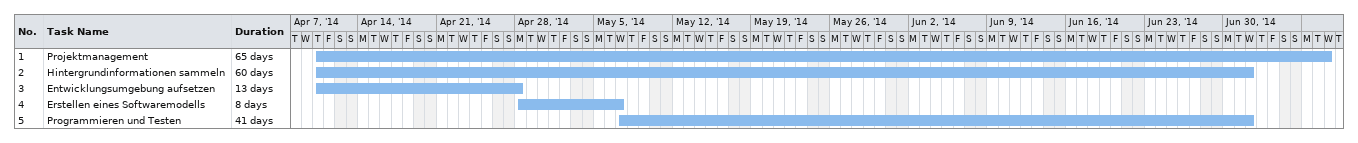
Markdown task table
| ID | Task | Duration | Start | Finish |
|---|---|---|---|---|
| 1 | Projektmanagement | 65d | 2014-04-10 | 2014-07-09 |
| 2 | Hintergrundinformationen sammeln | 60d | 2014-04-10 | 2014-07-02 |
| 3 | Entwicklungsumgebung aufsetzen | 13d | 2014-04-10 | 2014-04-28 |
| 4 | Erstellen eines Softwaremodells | 8d | 2014-04-28 | 2014-05-07 |
| 5 | Programmieren und Testen | 41d | 2014-05-07 | 2014-07-02 |
